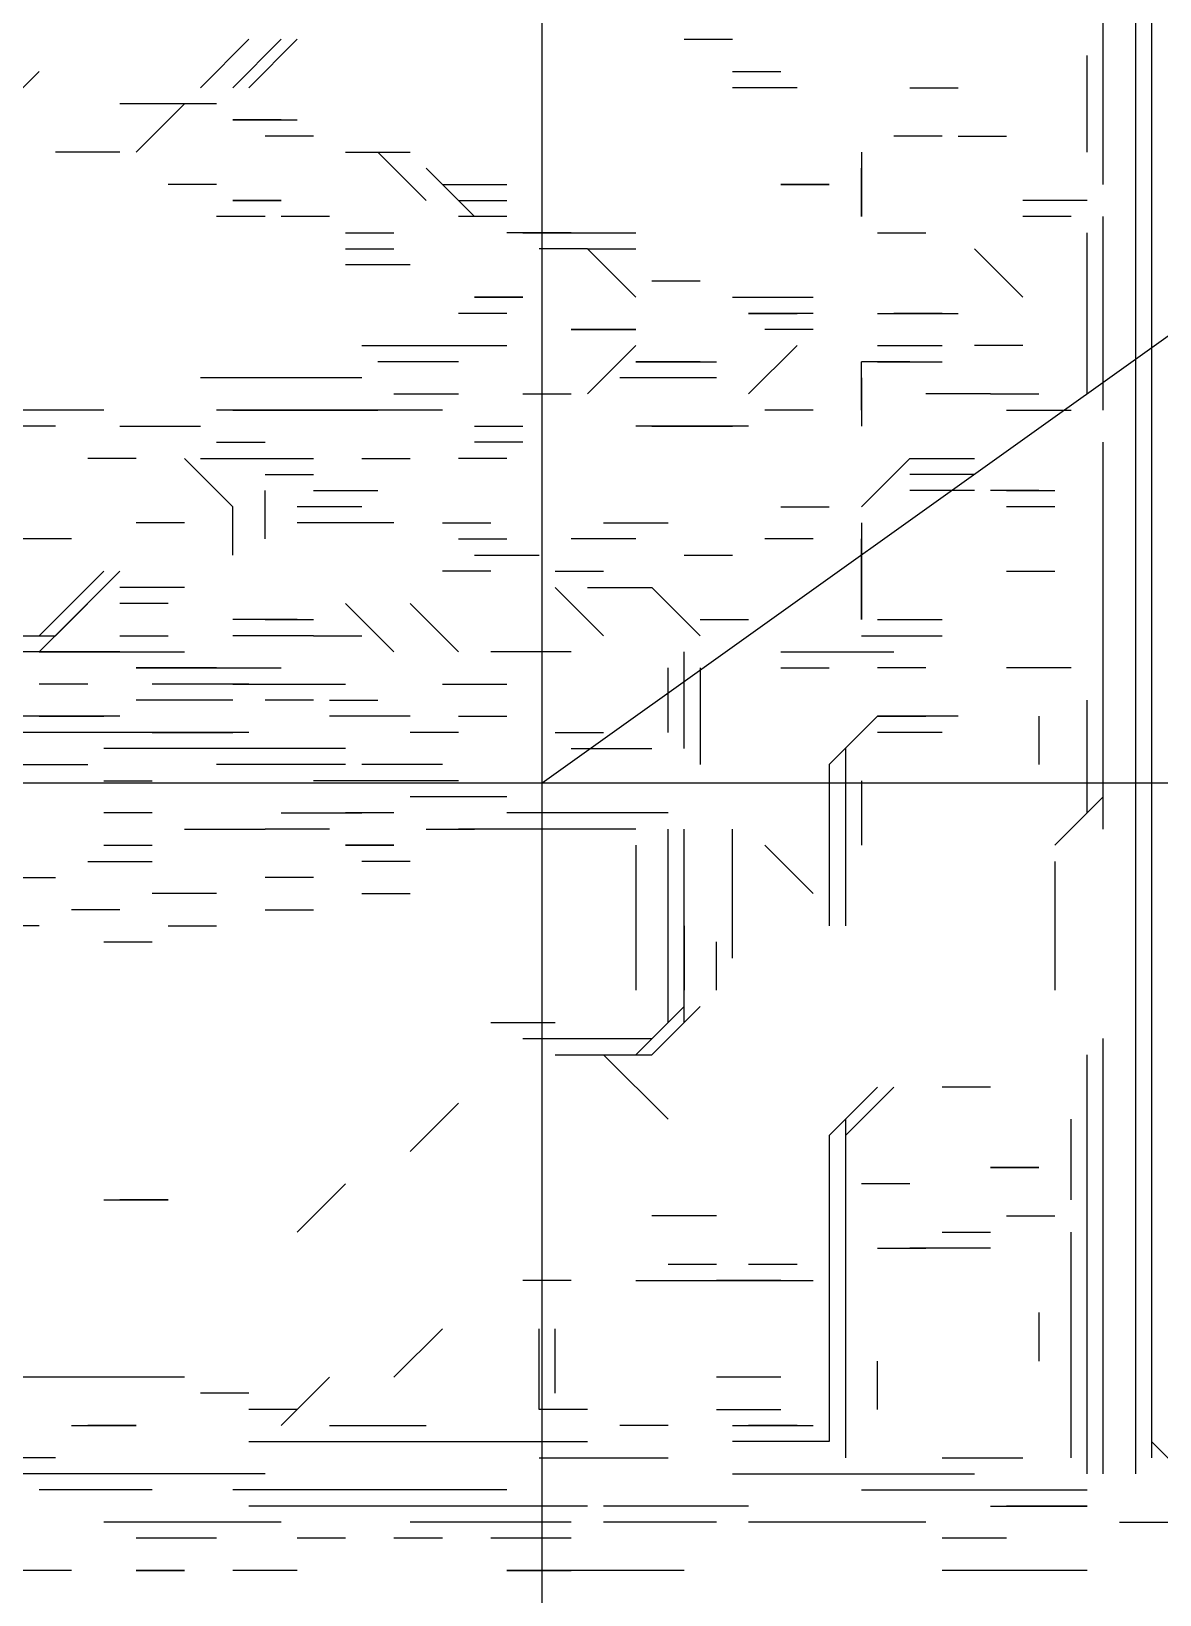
# Model space of a CAD drawing. Extents: x 34 to 168, y 38 to 138.
# Drawn here: x 89.72 to 101.38, y 76.6 to 92.77 of the extents above; entities that cross this region are included whole.
import ezdxf

# ---------------------------------------------------------------- set-up
doc = ezdxf.new("R2010")
doc.units = 0
doc.layers.add('STRUCTURE', color=1, linetype='CONTINUOUS')

msp = doc.modelspace()

# ---------------------------------------------------------------- linework, layer by layer
for p, q in [((101.3003, 126.3536), (101.3003, 79.8536)), ((101.3003, 126.0203), (101.3003, 86.187)), ((101.1337, 120.8536), (101.1337, 77.8536)), ((101.1337, 115.3536), (101.1337, 78.0203)), ((101.1337, 115.3536), (101.1337, 78.0203)), ((101.1337, 111.0203), (101.1337, 85.187)), ((100.8003, 91.187), (100.8003, 93.8536)), ((101.3003, 93.5203), (101.3003, 89.5203)), ((101.3003, 93.5203), (101.3003, 89.5203)), ((91.467, 92.187), (91.967, 92.687)), ((91.467, 92.187), (91.967, 92.687)), ((91.467, 92.187), (91.967, 92.687)), ((91.467, 92.187), (91.967, 92.687)), ((92.3003, 92.687), (91.8003, 92.187)), ((92.467, 92.687), (91.967, 92.187)), ((96.467, 92.687), (96.967, 92.687)), ((100.6337, 91.5203), (100.6337, 92.5203)), ((100.8003, 91.3536), (100.8003, 92.5203)), ((100.8003, 91.3536), (100.8003, 92.5203)), ((101.1337, 92.5203), (101.1337, 88.5203)), ((88.967, 91.5203), (89.8003, 92.3536)), ((88.967, 91.5203), (89.8003, 92.3536)), ((96.967, 92.3536), (97.467, 92.3536)), ((100.6337, 91.5203), (100.6337, 92.3536)), ((100.6337, 91.5203), (100.6337, 92.3536)), ((97.6337, 92.187), (96.967, 92.187)), ((98.8003, 92.187), (99.3003, 92.187)), ((91.1337, 92.0203), (90.6337, 92.0203)), ((91.6337, 92.0203), (90.6337, 92.0203)), ((91.6337, 92.0203), (90.6337, 92.0203)), ((91.3003, 92.0203), (90.8003, 91.5203)), ((91.3003, 92.0203), (90.8003, 91.5203)), ((91.8003, 91.8536), (92.3003, 91.8536)), ((92.3003, 91.8536), (91.8003, 91.8536)), ((91.8003, 91.8536), (92.3003, 91.8536)), ((92.3003, 91.8536), (91.8003, 91.8536)), ((91.8003, 91.8536), (92.3003, 91.8536)), ((92.3003, 91.8536), (91.8003, 91.8536)), ((92.3003, 91.8536), (91.8003, 91.8536)), ((91.8003, 91.8536), (92.3003, 91.8536)), ((91.8003, 91.8536), (92.3003, 91.8536)), ((92.3003, 91.8536), (91.8003, 91.8536)), ((91.8003, 91.8536), (92.3003, 91.8536)), ((92.3003, 91.8536), (91.8003, 91.8536)), ((91.967, 91.8536), (92.467, 91.8536)), ((92.6337, 91.687), (92.1337, 91.687)), ((99.1337, 91.687), (98.6337, 91.687)), ((99.3003, 91.687), (99.8003, 91.687)), ((90.6337, 91.5203), (89.967, 91.5203)), ((92.967, 91.5203), (93.467, 91.5203)), ((93.1337, 91.5203), (93.6337, 91.5203)), ((93.8003, 91.0203), (93.3003, 91.5203)), ((98.3003, 91.5203), (98.3003, 90.8536)), ((98.3003, 91.5203), (98.3003, 90.8536)), ((93.8003, 91.3536), (94.3003, 90.8536)), ((93.8003, 91.3536), (94.3003, 90.8536)), ((93.8003, 91.3536), (94.3003, 90.8536)), ((98.3003, 90.8536), (98.3003, 91.3536)), ((91.6337, 91.187), (91.1337, 91.187)), ((93.967, 91.187), (94.6337, 91.187)), ((94.1337, 91.187), (94.6337, 91.187)), ((97.967, 91.187), (97.467, 91.187)), ((97.467, 91.187), (97.967, 91.187)), ((91.8003, 91.0203), (92.3003, 91.0203)), ((92.3003, 91.0203), (91.8003, 91.0203)), ((91.8003, 91.0203), (92.3003, 91.0203)), ((92.3003, 91.0203), (91.8003, 91.0203)), ((91.8003, 91.0203), (92.3003, 91.0203)), ((92.3003, 91.0203), (91.8003, 91.0203)), ((92.3003, 91.0203), (91.8003, 91.0203)), ((94.1337, 91.0203), (94.6337, 91.0203)), ((94.1337, 91.0203), (94.6337, 91.0203)), ((94.1337, 91.0203), (94.6337, 91.0203)), ((94.1337, 91.0203), (94.6337, 91.0203)), ((100.6337, 91.0203), (99.967, 91.0203)), ((100.467, 91.0203), (99.967, 91.0203)), ((100.6337, 91.0203), (99.967, 91.0203)), ((100.6337, 91.0203), (99.967, 91.0203)), ((100.6337, 91.0203), (99.967, 91.0203)), ((92.1337, 90.8536), (91.6337, 90.8536)), ((92.8003, 90.8536), (92.3003, 90.8536)), ((94.6337, 90.8536), (94.1337, 90.8536)), ((94.6337, 90.8536), (94.1337, 90.8536)), ((94.6337, 90.8536), (94.1337, 90.8536)), ((100.467, 90.8536), (99.967, 90.8536)), ((100.8003, 88.8536), (100.8003, 90.8536)), ((100.8003, 89.0203), (100.8003, 90.8536)), ((100.8003, 88.8536), (100.8003, 90.8536)), ((100.8003, 89.0203), (100.8003, 90.8536)), ((100.8003, 89.0203), (100.8003, 90.8536)), ((100.8003, 89.0203), (100.8003, 90.8536)), ((100.8003, 88.8536), (100.8003, 90.8536)), ((92.967, 90.687), (93.467, 90.687)), ((95.1337, 90.687), (94.6337, 90.687)), ((95.3003, 90.687), (94.8003, 90.687)), ((94.8003, 90.687), (95.3003, 90.687)), ((94.967, 90.687), (95.467, 90.687)), ((95.467, 90.687), (95.967, 90.687)), ((98.467, 90.687), (98.967, 90.687)), ((100.6337, 89.0203), (100.6337, 90.687)), ((100.6337, 89.0203), (100.6337, 90.687)), ((100.6337, 90.187), (100.6337, 90.687)), ((100.8003, 89.187), (100.8003, 90.687)), ((100.8003, 89.0203), (100.8003, 90.687)), ((100.8003, 89.0203), (100.8003, 90.687)), ((92.967, 90.5203), (93.467, 90.5203)), ((92.967, 90.5203), (93.467, 90.5203)), ((92.967, 90.5203), (93.467, 90.5203)), ((92.967, 90.5203), (93.467, 90.5203)), ((92.967, 90.5203), (93.467, 90.5203)), ((95.467, 90.5203), (94.967, 90.5203)), ((95.467, 90.5203), (95.967, 90.5203)), ((95.967, 90.0203), (95.467, 90.5203)), ((99.467, 90.5203), (99.967, 90.0203)), ((93.6337, 90.3536), (92.967, 90.3536)), ((93.6337, 90.3536), (92.967, 90.3536)), ((93.6337, 90.3536), (92.967, 90.3536)), ((93.6337, 90.3536), (92.967, 90.3536)), ((96.6337, 90.187), (96.1337, 90.187)), ((96.6337, 90.187), (96.1337, 90.187)), ((94.3003, 90.0203), (94.8003, 90.0203)), ((94.8003, 90.0203), (94.3003, 90.0203)), ((96.967, 90.0203), (97.8003, 90.0203)), ((97.1337, 90.0203), (97.6337, 90.0203)), ((97.1337, 90.0203), (97.6337, 90.0203)), ((94.6337, 89.8536), (94.1337, 89.8536)), ((97.1337, 89.8536), (97.6337, 89.8536)), ((97.8003, 89.8536), (97.1337, 89.8536)), ((98.467, 89.8536), (99.3003, 89.8536)), ((99.1337, 89.8536), (98.6337, 89.8536)), ((95.8003, 89.687), (95.3003, 89.687)), ((95.967, 89.687), (95.3003, 89.687)), ((95.3003, 89.687), (95.967, 89.687)), ((95.8003, 89.687), (95.3003, 89.687)), ((97.8003, 89.687), (97.3003, 89.687)), ((93.1337, 89.5203), (94.6337, 89.5203)), ((95.467, 89.0203), (95.967, 89.5203)), ((95.467, 89.0203), (95.967, 89.5203)), ((97.6337, 89.5203), (97.1337, 89.0203)), ((98.467, 89.5203), (98.967, 89.5203)), ((98.6337, 89.5203), (99.1337, 89.5203)), ((99.967, 89.5203), (99.467, 89.5203)), ((94.1337, 89.3536), (93.3003, 89.3536)), ((95.967, 89.3536), (96.467, 89.3536)), ((95.967, 89.3536), (96.467, 89.3536)), ((96.467, 89.3536), (95.967, 89.3536)), ((95.967, 89.3536), (96.467, 89.3536)), ((95.967, 89.3536), (96.467, 89.3536)), ((96.467, 89.3536), (95.967, 89.3536)), ((95.967, 89.3536), (96.467, 89.3536)), ((96.467, 89.3536), (95.967, 89.3536)), ((95.967, 89.3536), (96.6337, 89.3536)), ((95.967, 89.3536), (96.6337, 89.3536)), ((96.6337, 89.3536), (95.967, 89.3536)), ((95.967, 89.3536), (96.6337, 89.3536)), ((95.967, 89.3536), (96.6337, 89.3536)), ((95.967, 89.3536), (96.467, 89.3536)), ((95.967, 89.3536), (96.467, 89.3536)), ((96.467, 89.3536), (95.967, 89.3536)), ((95.967, 89.3536), (96.467, 89.3536)), ((96.467, 89.3536), (95.967, 89.3536)), ((96.6337, 89.3536), (96.1337, 89.3536)), ((96.3003, 89.3536), (96.8003, 89.3536)), ((98.3003, 88.8536), (98.3003, 89.3536)), ((98.8003, 89.3536), (98.3003, 89.3536)), ((98.3003, 88.8536), (98.3003, 89.3536)), ((98.467, 89.3536), (98.967, 89.3536)), ((98.467, 89.3536), (98.967, 89.3536)), ((98.467, 89.3536), (98.967, 89.3536)), ((98.467, 89.3536), (98.967, 89.3536)), ((98.467, 89.3536), (98.967, 89.3536)), ((98.467, 89.3536), (98.967, 89.3536)), ((98.467, 89.3536), (98.967, 89.3536)), ((98.6337, 89.3536), (99.1337, 89.3536)), ((98.6337, 89.3536), (99.1337, 89.3536)), ((98.6337, 89.3536), (99.1337, 89.3536)), ((92.6337, 89.187), (91.467, 89.187)), ((93.1337, 89.187), (91.8003, 89.187)), ((96.8003, 89.187), (95.8003, 89.187)), ((96.8003, 89.187), (95.8003, 89.187)), ((96.6337, 89.187), (95.967, 89.187)), ((96.6337, 89.187), (95.967, 89.187)), ((96.8003, 89.187), (96.3003, 89.187)), ((98.3003, 89.187), (98.3003, 88.687)), ((98.3003, 89.187), (98.3003, 88.687)), ((93.467, 89.0203), (94.1337, 89.0203)), ((94.8003, 89.0203), (95.3003, 89.0203)), ((99.467, 89.0203), (98.967, 89.0203)), ((99.467, 89.0203), (98.967, 89.0203)), ((99.6337, 89.0203), (99.1337, 89.0203)), ((99.6337, 89.0203), (100.1337, 89.0203)), ((101.3003, 89.0203), (101.3003, 79.687)), ((101.3003, 89.0203), (101.3003, 79.687)), ((90.3003, 88.8536), (89.6337, 88.8536)), ((90.467, 88.8536), (89.8003, 88.8536)), ((90.3003, 88.8536), (89.8003, 88.8536)), ((90.467, 88.8536), (89.8003, 88.8536)), ((92.967, 88.8536), (91.6337, 88.8536)), ((91.8003, 88.8536), (93.3003, 88.8536)), ((92.1337, 88.8536), (93.3003, 88.8536)), ((93.3003, 88.8536), (92.3003, 88.8536)), ((93.967, 88.8536), (93.3003, 88.8536)), ((97.8003, 88.8536), (97.3003, 88.8536)), ((99.8003, 88.8536), (100.3003, 88.8536)), ((99.8003, 88.8536), (100.467, 88.8536)), ((99.8003, 88.8536), (100.467, 88.8536)), ((99.8003, 88.8536), (100.3003, 88.8536)), ((99.8003, 88.8536), (100.3003, 88.8536)), ((99.8003, 88.8536), (100.3003, 88.8536)), ((99.967, 88.8536), (100.467, 88.8536)), ((89.967, 88.687), (89.467, 88.687)), ((89.967, 88.687), (89.467, 88.687)), ((90.6337, 88.687), (91.1337, 88.687)), ((90.6337, 88.687), (91.1337, 88.687)), ((90.8003, 88.687), (91.3003, 88.687)), ((90.967, 88.687), (91.467, 88.687)), ((90.967, 88.687), (91.467, 88.687)), ((94.3003, 88.687), (94.8003, 88.687)), ((94.3003, 88.687), (94.8003, 88.687)), ((94.3003, 88.687), (94.8003, 88.687)), ((96.6337, 88.687), (95.967, 88.687)), ((97.1337, 88.687), (96.1337, 88.687)), ((96.1337, 88.687), (96.967, 88.687)), ((96.3003, 88.687), (96.967, 88.687)), ((91.6337, 88.5203), (92.1337, 88.5203)), ((91.6337, 88.5203), (92.1337, 88.5203)), ((94.8003, 88.5203), (94.3003, 88.5203)), ((100.8003, 84.5203), (100.8003, 88.5203)), ((90.8003, 88.3536), (90.3003, 88.3536)), ((91.8003, 87.8536), (91.3003, 88.3536)), ((91.8003, 87.8536), (91.3003, 88.3536)), ((91.467, 88.3536), (91.967, 88.3536)), ((91.967, 88.3536), (92.467, 88.3536)), ((92.1337, 88.3536), (92.6337, 88.3536)), ((93.1337, 88.3536), (93.6337, 88.3536)), ((94.6337, 88.3536), (94.1337, 88.3536)), ((98.3003, 87.8536), (98.8003, 88.3536)), ((98.3003, 87.8536), (98.8003, 88.3536)), ((98.3003, 87.8536), (98.8003, 88.3536)), ((98.3003, 87.8536), (98.8003, 88.3536)), ((98.8003, 88.3536), (99.3003, 88.3536)), ((98.8003, 88.3536), (99.3003, 88.3536)), ((98.8003, 88.3536), (99.467, 88.3536)), ((98.8003, 88.3536), (99.3003, 88.3536)), ((98.967, 88.3536), (99.467, 88.3536)), ((98.967, 88.3536), (99.467, 88.3536)), ((98.967, 88.3536), (99.467, 88.3536)), ((101.3003, 88.3536), (101.3003, 87.5203)), ((92.1337, 88.187), (92.6337, 88.187)), ((99.467, 88.187), (98.8003, 88.187)), ((99.467, 88.187), (98.8003, 88.187)), ((99.467, 88.187), (98.8003, 88.187)), ((99.467, 88.187), (98.8003, 88.187)), ((99.467, 88.187), (98.8003, 88.187)), ((99.3003, 88.187), (98.8003, 88.187)), ((92.1337, 87.5203), (92.1337, 88.0203)), ((92.6337, 88.0203), (93.3003, 88.0203)), ((92.6337, 88.0203), (93.1337, 88.0203)), ((92.6337, 88.0203), (93.1337, 88.0203)), ((99.467, 88.0203), (98.8003, 88.0203)), ((99.467, 88.0203), (98.967, 88.0203)), ((100.1337, 88.0203), (99.6337, 88.0203)), ((100.1337, 88.0203), (99.6337, 88.0203)), ((100.1337, 88.0203), (99.6337, 88.0203)), ((100.1337, 88.0203), (99.6337, 88.0203)), ((99.8003, 88.0203), (100.3003, 88.0203)), ((100.8003, 87.3536), (100.8003, 88.0203)), ((100.8003, 87.3536), (100.8003, 88.0203)), ((91.8003, 87.3536), (91.8003, 87.8536)), ((93.1337, 87.8536), (92.467, 87.8536)), ((92.967, 87.8536), (92.467, 87.8536)), ((92.967, 87.8536), (92.467, 87.8536)), ((97.467, 87.8536), (97.967, 87.8536)), ((100.3003, 87.8536), (99.8003, 87.8536)), ((91.3003, 87.687), (90.8003, 87.687)), ((93.3003, 87.687), (92.467, 87.687)), ((93.467, 87.687), (92.967, 87.687)), ((93.967, 87.687), (94.467, 87.687)), ((95.6337, 87.687), (96.3003, 87.687)), ((98.3003, 87.687), (98.3003, 86.687)), ((98.3003, 87.687), (98.3003, 87.187)), ((89.967, 87.5203), (89.467, 87.5203)), ((89.967, 87.5203), (89.467, 87.5203)), ((90.1337, 87.5203), (89.6337, 87.5203)), ((94.1337, 87.5203), (94.6337, 87.5203)), ((95.967, 87.5203), (95.3003, 87.5203)), ((97.8003, 87.5203), (97.3003, 87.5203)), ((98.3003, 86.687), (98.3003, 87.5203)), ((94.3003, 87.3536), (94.8003, 87.3536)), ((94.3003, 87.3536), (94.8003, 87.3536)), ((94.3003, 87.3536), (94.8003, 87.3536)), ((94.3003, 87.3536), (94.8003, 87.3536)), ((94.3003, 87.3536), (94.8003, 87.3536)), ((94.3003, 87.3536), (94.8003, 87.3536)), ((94.3003, 87.3536), (94.8003, 87.3536)), ((94.3003, 87.3536), (94.8003, 87.3536)), ((94.467, 87.3536), (94.967, 87.3536)), ((96.467, 87.3536), (96.967, 87.3536)), ((101.1337, 87.3536), (101.1337, 86.8536)), ((89.8003, 86.3536), (90.6337, 87.187)), ((89.8003, 86.5203), (90.467, 87.187)), ((89.8003, 86.3536), (90.6337, 87.187)), ((89.8003, 86.3536), (90.6337, 87.187)), ((89.967, 86.5203), (90.6337, 87.187)), ((89.967, 86.5203), (90.6337, 87.187)), ((90.1337, 86.687), (90.6337, 87.187)), ((94.467, 87.187), (93.967, 87.187)), ((94.467, 87.187), (93.967, 87.187)), ((95.1337, 87.187), (95.6337, 87.187)), ((99.8003, 87.187), (100.3003, 87.187)), ((99.8003, 87.187), (100.3003, 87.187)), ((91.3003, 87.0203), (90.6337, 87.0203)), ((91.3003, 87.0203), (90.6337, 87.0203)), ((91.3003, 87.0203), (90.6337, 87.0203)), ((91.1337, 87.0203), (90.6337, 87.0203)), ((91.1337, 87.0203), (90.6337, 87.0203)), ((95.6337, 86.5203), (95.1337, 87.0203)), ((95.467, 87.0203), (96.1337, 87.0203)), ((95.467, 87.0203), (95.967, 87.0203)), ((95.467, 87.0203), (96.1337, 87.0203)), ((95.467, 87.0203), (95.967, 87.0203)), ((95.467, 87.0203), (95.967, 87.0203)), ((96.1337, 87.0203), (96.6337, 86.5203)), ((96.1337, 87.0203), (96.6337, 86.5203)), ((96.1337, 87.0203), (96.6337, 86.5203)), ((96.1337, 87.0203), (96.6337, 86.5203)), ((96.1337, 87.0203), (96.6337, 86.5203)), ((96.1337, 87.0203), (96.6337, 86.5203)), ((91.1337, 86.8536), (90.6337, 86.8536)), ((92.967, 86.8536), (93.467, 86.3536)), ((93.6337, 86.8536), (94.1337, 86.3536)), ((92.467, 86.687), (91.8003, 86.687)), ((92.467, 86.687), (91.967, 86.687)), ((92.467, 86.687), (91.967, 86.687)), ((92.467, 86.687), (91.967, 86.687)), ((92.1337, 86.687), (92.6337, 86.687)), ((96.6337, 86.687), (97.1337, 86.687)), ((98.467, 86.687), (98.967, 86.687)), ((98.6337, 86.687), (99.1337, 86.687)), ((101.3003, 86.687), (101.3003, 84.8536)), ((88.8003, 86.5203), (89.967, 86.5203)), ((88.967, 86.5203), (89.967, 86.5203)), ((89.3003, 86.5203), (89.8003, 86.5203)), ((90.6337, 86.5203), (91.1337, 86.5203)), ((92.467, 86.5203), (91.8003, 86.5203)), ((92.3003, 86.5203), (91.8003, 86.5203)), ((92.467, 86.5203), (91.967, 86.5203)), ((92.467, 86.5203), (91.967, 86.5203)), ((92.6337, 86.5203), (92.1337, 86.5203)), ((92.6337, 86.5203), (93.1337, 86.5203)), ((92.6337, 86.5203), (93.1337, 86.5203)), ((98.3003, 86.5203), (98.8003, 86.5203)), ((98.6337, 86.5203), (99.1337, 86.5203)), ((98.6337, 86.5203), (99.1337, 86.5203)), ((98.6337, 86.5203), (99.1337, 86.5203)), ((90.3003, 86.3536), (89.6337, 86.3536)), ((89.8003, 86.3536), (90.6337, 86.3536)), ((90.3003, 86.3536), (89.8003, 86.3536)), ((89.8003, 86.3536), (90.6337, 86.3536)), ((89.8003, 86.3536), (90.6337, 86.3536)), ((89.8003, 86.3536), (90.6337, 86.3536)), ((90.3003, 86.3536), (89.8003, 86.3536)), ((89.8003, 86.3536), (90.6337, 86.3536)), ((90.6337, 86.3536), (89.967, 86.3536)), ((90.1337, 86.3536), (90.6337, 86.3536)), ((90.1337, 86.3536), (90.6337, 86.3536)), ((90.1337, 86.3536), (90.6337, 86.3536)), ((90.3003, 86.3536), (90.8003, 86.3536)), ((90.3003, 86.3536), (90.967, 86.3536)), ((90.3003, 86.3536), (91.1337, 86.3536)), ((90.8003, 86.3536), (91.3003, 86.3536)), ((95.3003, 86.3536), (94.467, 86.3536)), ((95.3003, 86.3536), (94.467, 86.3536)), ((96.467, 85.3536), (96.467, 86.3536)), ((97.467, 86.3536), (98.1337, 86.3536)), ((98.1337, 86.3536), (98.6337, 86.3536)), ((90.8003, 86.187), (91.6337, 86.187)), ((91.6337, 86.187), (90.8003, 86.187)), ((90.8003, 86.187), (91.6337, 86.187)), ((91.3003, 86.187), (90.8003, 86.187)), ((90.8003, 86.187), (91.6337, 86.187)), ((90.8003, 86.187), (91.6337, 86.187)), ((90.8003, 86.187), (91.6337, 86.187)), ((90.8003, 86.187), (91.6337, 86.187)), ((90.8003, 86.187), (91.6337, 86.187)), ((90.8003, 86.187), (91.8003, 86.187)), ((91.3003, 86.187), (90.8003, 86.187)), ((90.8003, 86.187), (91.6337, 86.187)), ((90.967, 86.187), (91.8003, 86.187)), ((91.1337, 86.187), (91.967, 86.187)), ((91.3003, 86.187), (92.1337, 86.187)), ((91.467, 86.187), (92.3003, 86.187)), ((91.8003, 86.187), (92.3003, 86.187)), ((96.3003, 85.5203), (96.3003, 86.187)), ((96.6337, 86.187), (96.6337, 85.187)), ((97.467, 86.187), (97.967, 86.187)), ((98.967, 86.187), (98.467, 86.187)), ((100.3003, 86.187), (99.8003, 86.187)), ((100.3003, 86.187), (99.8003, 86.187)), ((100.3003, 86.187), (99.8003, 86.187)), ((100.467, 86.187), (99.967, 86.187)), ((100.8003, 84.5203), (100.8003, 86.187)), ((100.8003, 84.687), (100.8003, 86.187)), ((100.8003, 84.5203), (100.8003, 86.187)), ((90.3003, 86.0203), (89.8003, 86.0203)), ((90.3003, 86.0203), (89.8003, 86.0203)), ((91.8003, 86.0203), (90.967, 86.0203)), ((91.967, 86.0203), (91.467, 86.0203)), ((91.967, 86.0203), (91.467, 86.0203)), ((91.8003, 86.0203), (92.6337, 86.0203)), ((91.8003, 86.0203), (92.6337, 86.0203)), ((91.8003, 86.0203), (92.6337, 86.0203)), ((91.8003, 86.0203), (92.6337, 86.0203)), ((91.8003, 86.0203), (92.6337, 86.0203)), ((91.8003, 86.0203), (92.6337, 86.0203)), ((91.8003, 86.0203), (92.6337, 86.0203)), ((91.967, 86.0203), (92.6337, 86.0203)), ((91.967, 86.0203), (92.8003, 86.0203)), ((91.967, 86.0203), (92.6337, 86.0203)), ((92.1337, 86.0203), (92.967, 86.0203)), ((92.3003, 86.0203), (92.967, 86.0203)), ((92.467, 86.0203), (92.967, 86.0203)), ((93.967, 86.0203), (94.6337, 86.0203)), ((93.967, 86.0203), (94.6337, 86.0203)), ((100.8003, 84.687), (100.8003, 86.0203)), ((100.8003, 84.687), (100.8003, 86.0203)), ((100.8003, 84.687), (100.8003, 86.0203)), ((100.8003, 84.687), (100.8003, 86.0203)), ((100.8003, 84.687), (100.8003, 86.0203)), ((91.8003, 85.8536), (90.8003, 85.8536)), ((92.6337, 85.8536), (92.1337, 85.8536)), ((92.6337, 85.8536), (92.1337, 85.8536)), ((92.8003, 85.8536), (93.3003, 85.8536)), ((92.8003, 85.8536), (93.3003, 85.8536)), ((92.8003, 85.8536), (93.3003, 85.8536)), ((100.6337, 84.687), (100.6337, 85.8536)), ((100.6337, 84.687), (100.6337, 85.8536)), ((100.6337, 84.687), (100.6337, 85.8536)), ((100.8003, 84.8536), (100.8003, 85.8536)), ((89.8003, 85.687), (89.1337, 85.687)), ((90.3003, 85.687), (89.467, 85.687)), ((90.467, 85.687), (89.6337, 85.687)), ((90.6337, 85.687), (89.8003, 85.687)), ((89.8003, 85.687), (90.3003, 85.687)), ((90.6337, 85.687), (89.8003, 85.687)), ((89.8003, 85.687), (90.3003, 85.687)), ((90.6337, 85.687), (89.8003, 85.687)), ((89.8003, 85.687), (90.3003, 85.687)), ((90.6337, 85.687), (89.8003, 85.687)), ((90.6337, 85.687), (89.8003, 85.687)), ((89.967, 85.687), (90.467, 85.687)), ((93.467, 85.687), (92.8003, 85.687)), ((93.467, 85.687), (92.8003, 85.687)), ((93.6337, 85.687), (92.967, 85.687)), ((94.1337, 85.687), (94.6337, 85.687)), ((98.467, 85.687), (97.967, 85.187)), ((98.467, 85.687), (97.967, 85.187)), ((98.467, 85.687), (97.967, 85.187)), ((98.467, 85.687), (97.967, 85.187)), ((98.467, 85.687), (97.967, 85.187)), ((98.467, 85.687), (98.967, 85.687)), ((98.967, 85.687), (98.467, 85.687)), ((98.967, 85.687), (98.467, 85.687)), ((98.967, 85.687), (98.467, 85.687)), ((98.967, 85.687), (98.467, 85.687)), ((98.967, 85.687), (98.467, 85.687)), ((98.967, 85.687), (98.467, 85.687)), ((99.1337, 85.687), (98.467, 85.687)), ((98.967, 85.687), (98.467, 85.687)), ((99.1337, 85.687), (98.6337, 85.687)), ((99.1337, 85.687), (98.6337, 85.687)), ((99.3003, 85.687), (98.8003, 85.687)), ((100.1337, 85.687), (100.1337, 85.187)), ((90.3003, 85.5203), (89.3003, 85.5203)), ((90.467, 85.5203), (89.6337, 85.5203)), ((90.6337, 85.5203), (89.967, 85.5203)), ((90.967, 85.5203), (90.467, 85.5203)), ((91.467, 85.5203), (90.6337, 85.5203)), ((91.8003, 85.5203), (90.8003, 85.5203)), ((91.8003, 85.5203), (90.8003, 85.5203)), ((91.8003, 85.5203), (90.8003, 85.5203)), ((91.6337, 85.5203), (90.8003, 85.5203)), ((90.967, 85.5203), (91.467, 85.5203)), ((90.967, 85.5203), (91.6337, 85.5203)), ((91.967, 85.5203), (90.967, 85.5203)), ((90.967, 85.5203), (91.8003, 85.5203)), ((90.967, 85.5203), (91.467, 85.5203)), ((91.6337, 85.5203), (91.1337, 85.5203)), ((94.1337, 85.5203), (93.6337, 85.5203)), ((94.1337, 85.5203), (93.6337, 85.5203)), ((95.1337, 85.5203), (95.6337, 85.5203)), ((98.967, 85.5203), (98.467, 85.5203)), ((99.1337, 85.5203), (98.6337, 85.5203)), ((91.3003, 85.3536), (90.467, 85.3536)), ((91.467, 85.3536), (90.6337, 85.3536)), ((91.6337, 85.3536), (90.8003, 85.3536)), ((91.967, 85.3536), (91.1337, 85.3536)), ((92.1337, 85.3536), (91.6337, 85.3536)), ((92.6337, 85.3536), (91.8003, 85.3536)), ((92.967, 85.3536), (91.967, 85.3536)), ((92.967, 85.3536), (91.967, 85.3536)), ((92.8003, 85.3536), (91.967, 85.3536)), ((92.967, 85.3536), (92.1337, 85.3536)), ((95.3003, 85.3536), (95.8003, 85.3536)), ((95.467, 85.3536), (95.967, 85.3536)), ((95.467, 85.3536), (96.1337, 85.3536)), ((95.467, 85.3536), (95.967, 85.3536)), ((98.1337, 85.3536), (98.1337, 84.8536)), ((98.1337, 85.3536), (98.1337, 83.5203)), ((98.1337, 85.3536), (98.1337, 84.8536)), ((98.1337, 85.3536), (98.1337, 84.8536)), ((98.1337, 85.3536), (98.1337, 84.8536)), ((89.467, 85.187), (90.3003, 85.187)), ((92.467, 85.187), (91.6337, 85.187)), ((92.3003, 85.187), (91.6337, 85.187)), ((92.6337, 85.187), (91.8003, 85.187)), ((92.8003, 85.187), (92.1337, 85.187)), ((92.967, 85.187), (92.3003, 85.187)), ((93.8003, 85.187), (93.1337, 85.187)), ((93.967, 85.187), (93.1337, 85.187)), ((93.8003, 85.187), (93.1337, 85.187)), ((97.967, 85.187), (97.967, 83.5203)), ((98.1337, 85.187), (98.1337, 83.5203)), ((98.1337, 85.187), (98.1337, 83.687)), ((90.467, 85.0203), (90.967, 85.0203)), ((93.1337, 85.0203), (92.6337, 85.0203)), ((93.467, 85.0203), (92.8003, 85.0203)), ((93.6337, 85.0203), (92.967, 85.0203)), ((93.967, 85.0203), (93.1337, 85.0203)), ((94.1337, 85.0203), (93.3003, 85.0203)), ((94.1337, 85.0203), (93.3003, 85.0203)), ((98.3003, 85.0203), (98.3003, 84.3536)), ((94.467, 84.8536), (93.6337, 84.8536)), ((94.467, 84.8536), (93.6337, 84.8536)), ((94.467, 84.8536), (93.8003, 84.8536)), ((94.3003, 84.8536), (93.8003, 84.8536)), ((94.6337, 84.8536), (94.1337, 84.8536)), ((97.967, 84.8536), (97.967, 83.687)), ((97.967, 84.8536), (97.967, 83.687)), ((100.3003, 84.3536), (100.8003, 84.8536)), ((90.967, 84.687), (90.467, 84.687)), ((92.3003, 84.687), (93.1337, 84.687)), ((93.467, 84.687), (92.967, 84.687)), ((95.3003, 84.687), (94.6337, 84.687)), ((96.3003, 84.687), (94.8003, 84.687)), ((95.467, 84.687), (94.8003, 84.687)), ((96.3003, 84.687), (94.8003, 84.687)), ((96.3003, 84.687), (94.8003, 84.687)), ((96.3003, 84.687), (94.8003, 84.687)), ((95.467, 84.687), (94.8003, 84.687)), ((96.1337, 84.687), (95.6337, 84.687)), ((96.3003, 84.687), (95.6337, 84.687)), ((96.1337, 84.687), (95.6337, 84.687)), ((96.3003, 84.687), (95.8003, 84.687)), ((97.967, 84.687), (97.967, 83.687)), ((101.1337, 84.687), (101.1337, 83.5203)), ((101.1337, 84.687), (101.1337, 84.187)), ((91.3003, 84.5203), (91.8003, 84.5203)), ((91.6337, 84.5203), (92.1337, 84.5203)), ((92.8003, 84.5203), (92.1337, 84.5203)), ((93.8003, 84.5203), (94.3003, 84.5203)), ((95.3003, 84.5203), (94.1337, 84.5203)), ((95.967, 84.5203), (95.1337, 84.5203)), ((96.3003, 82.5203), (96.3003, 84.5203)), ((96.3003, 82.5203), (96.3003, 84.5203)), ((96.467, 83.8536), (96.467, 84.5203)), ((96.467, 82.687), (96.467, 84.5203)), ((96.467, 82.687), (96.467, 84.5203)), ((96.467, 83.8536), (96.467, 84.5203)), ((96.467, 82.5203), (96.467, 84.5203)), ((96.467, 82.5203), (96.467, 84.5203)), ((96.967, 83.8536), (96.967, 84.5203)), ((96.967, 83.8536), (96.967, 84.5203)), ((98.1337, 84.5203), (98.1337, 83.5203)), ((90.467, 84.3536), (90.967, 84.3536)), ((92.967, 84.3536), (93.467, 84.3536)), ((93.467, 84.3536), (92.967, 84.3536)), ((95.967, 84.3536), (95.967, 82.8536)), ((97.8003, 83.8536), (97.3003, 84.3536)), ((90.3003, 84.187), (90.967, 84.187)), ((93.6337, 84.187), (93.1337, 84.187)), ((96.3003, 82.687), (96.3003, 84.187)), ((97.967, 84.187), (97.967, 83.687)), ((100.3003, 84.187), (100.3003, 82.8536)), ((89.3003, 84.0203), (89.967, 84.0203)), ((92.6337, 84.0203), (92.1337, 84.0203)), ((96.967, 83.187), (96.967, 84.0203)), ((98.1337, 84.0203), (98.1337, 83.5203)), ((91.6337, 83.8536), (90.967, 83.8536)), ((93.1337, 83.8536), (93.6337, 83.8536)), ((90.6337, 83.687), (90.1337, 83.687)), ((92.1337, 83.687), (92.6337, 83.687)), ((89.8003, 83.5203), (89.1337, 83.5203)), ((91.1337, 83.5203), (91.6337, 83.5203)), ((96.467, 82.5203), (96.467, 83.5203)), ((96.467, 82.5203), (96.467, 83.5203)), ((96.467, 83.5203), (96.467, 82.8536)), ((96.467, 82.5203), (96.467, 83.5203)), ((90.467, 83.3536), (90.967, 83.3536)), ((96.8003, 82.8536), (96.8003, 83.3536)), ((101.3003, 83.3536), (101.3003, 82.3536)), ((95.967, 82.187), (96.467, 82.687)), ((96.1337, 82.187), (96.6337, 82.687)), ((94.467, 82.5203), (95.1337, 82.5203)), ((101.1337, 82.5203), (101.1337, 79.687)), ((94.8003, 82.3536), (96.1337, 82.3536)), ((94.967, 82.3536), (96.1337, 82.3536)), ((95.3003, 82.3536), (96.1337, 82.3536)), ((100.8003, 77.8536), (100.8003, 82.3536)), ((100.8003, 80.687), (100.8003, 82.3536)), ((100.8003, 77.8536), (100.8003, 82.3536)), ((100.8003, 77.8536), (100.8003, 82.3536)), ((100.8003, 78.187), (100.8003, 82.3536)), ((100.8003, 80.687), (100.8003, 82.3536)), ((100.8003, 80.687), (100.8003, 82.3536)), ((100.8003, 77.8536), (100.8003, 82.3536)), ((95.1337, 82.187), (95.967, 82.187)), ((95.3003, 82.187), (95.967, 82.187)), ((95.467, 82.187), (95.967, 82.187)), ((95.467, 82.187), (96.1337, 82.187)), ((95.467, 82.187), (95.967, 82.187)), ((95.467, 82.187), (95.967, 82.187)), ((95.467, 82.187), (95.967, 82.187)), ((95.467, 82.187), (95.967, 82.187)), ((95.467, 82.187), (96.1337, 82.187)), ((95.6337, 82.187), (96.3003, 81.5203)), ((95.6337, 82.187), (96.1337, 82.187)), ((100.6337, 80.8536), (100.6337, 82.187)), ((100.6337, 77.8536), (100.6337, 82.187)), ((101.3003, 82.0203), (101.3003, 80.187)), ((101.3003, 82.0203), (101.3003, 81.5203)), ((98.467, 81.8536), (97.967, 81.3536)), ((98.6337, 81.8536), (98.1337, 81.3536)), ((99.6337, 81.8536), (99.1337, 81.8536)), ((93.6337, 81.187), (94.1337, 81.687)), ((100.6337, 80.687), (100.6337, 81.687)), ((100.8003, 81.187), (100.8003, 81.687)), ((98.1337, 81.5203), (98.1337, 80.5203)), ((98.1337, 81.5203), (98.1337, 80.687)), ((98.1337, 81.5203), (98.1337, 80.5203)), ((98.1337, 81.5203), (98.1337, 79.3536)), ((98.1337, 81.5203), (98.1337, 78.187)), ((100.467, 80.687), (100.467, 81.5203)), ((97.967, 81.3536), (97.967, 78.187)), ((98.1337, 81.3536), (98.1337, 78.187)), ((98.1337, 81.3536), (98.1337, 78.0203)), ((99.6337, 81.0203), (100.1337, 81.0203)), ((100.1337, 81.0203), (99.6337, 81.0203)), ((92.467, 80.3536), (92.967, 80.8536)), ((98.8003, 80.8536), (98.3003, 80.8536)), ((90.467, 80.687), (91.1337, 80.687)), ((91.1337, 80.687), (90.6337, 80.687)), ((98.1337, 80.687), (98.1337, 78.0203)), ((98.1337, 80.687), (98.1337, 78.0203)), ((96.8003, 80.5203), (96.1337, 80.5203)), ((97.967, 80.5203), (97.967, 78.187)), ((97.967, 80.5203), (97.967, 78.187)), ((97.967, 80.5203), (97.967, 78.187)), ((99.8003, 80.5203), (100.3003, 80.5203)), ((100.6337, 77.8536), (100.6337, 80.5203)), ((99.1337, 80.3536), (99.6337, 80.3536)), ((100.467, 78.0203), (100.467, 80.3536)), ((100.6337, 78.8536), (100.6337, 80.3536)), ((100.8003, 78.187), (100.8003, 80.3536)), ((100.8003, 78.187), (100.8003, 80.3536)), ((100.8003, 78.8536), (100.8003, 80.3536)), ((100.8003, 79.687), (100.8003, 80.3536)), ((98.1337, 80.187), (98.1337, 79.5203)), ((98.1337, 80.187), (98.1337, 79.5203)), ((98.467, 80.187), (98.967, 80.187)), ((99.6337, 80.187), (98.8003, 80.187)), ((96.3003, 80.0203), (96.8003, 80.0203)), ((96.3003, 80.0203), (96.8003, 80.0203)), ((96.3003, 80.0203), (96.8003, 80.0203)), ((97.1337, 80.0203), (97.6337, 80.0203)), ((95.3003, 79.8536), (94.8003, 79.8536)), ((95.967, 79.8536), (97.8003, 79.8536)), ((97.467, 79.8536), (96.8003, 79.8536)), ((97.967, 79.8536), (97.967, 78.187)), ((101.3003, 79.687), (101.3003, 79.187)), ((100.1337, 79.5203), (100.1337, 79.0203)), ((93.967, 79.3536), (93.467, 78.8536)), ((94.967, 78.5203), (94.967, 79.3536)), ((95.1337, 78.687), (95.1337, 79.3536)), ((95.1337, 78.687), (95.1337, 79.3536)), ((95.1337, 78.687), (95.1337, 79.3536)), ((95.1337, 78.687), (95.1337, 79.3536)), ((95.1337, 78.687), (95.1337, 79.3536)), ((97.967, 79.3536), (97.967, 78.5203)), ((97.967, 79.3536), (97.967, 78.5203)), ((101.3003, 79.3536), (101.3003, 78.0203)), ((101.3003, 79.3536), (101.3003, 78.0203)), ((101.3003, 79.3536), (101.3003, 78.187)), ((97.967, 79.187), (97.967, 78.5203)), ((98.1337, 79.187), (98.1337, 78.5203)), ((101.1337, 79.187), (101.1337, 78.0203)), ((98.467, 78.5203), (98.467, 79.0203)), ((101.1337, 79.0203), (101.1337, 78.5203)), ((91.3003, 78.8536), (89.1337, 78.8536)), ((92.8003, 78.8536), (92.3003, 78.3536)), ((92.8003, 78.8536), (92.3003, 78.3536)), ((97.467, 78.8536), (96.8003, 78.8536)), ((100.6337, 78.0203), (100.6337, 78.8536)), ((91.967, 78.687), (91.467, 78.687)), ((92.467, 78.5203), (91.967, 78.5203)), ((95.467, 78.5203), (94.967, 78.5203)), ((95.467, 78.5203), (94.967, 78.5203)), ((96.8003, 78.5203), (97.467, 78.5203)), ((90.1337, 78.3536), (90.8003, 78.3536)), ((90.8003, 78.3536), (90.3003, 78.3536)), ((92.8003, 78.3536), (93.6337, 78.3536)), ((92.8003, 78.3536), (93.8003, 78.3536)), ((96.3003, 78.3536), (95.8003, 78.3536)), ((96.967, 78.3536), (97.8003, 78.3536)), ((97.6337, 78.3536), (97.1337, 78.3536)), ((91.967, 78.187), (94.8003, 78.187)), ((92.467, 78.187), (94.8003, 78.187)), ((92.467, 78.187), (94.8003, 78.187)), ((92.6337, 78.187), (95.1337, 78.187)), ((92.6337, 78.187), (94.967, 78.187)), ((92.6337, 78.187), (95.1337, 78.187)), ((92.6337, 78.187), (95.1337, 78.187)), ((92.6337, 78.187), (95.3003, 78.187)), ((93.1337, 78.187), (95.467, 78.187)), ((93.1337, 78.187), (95.3003, 78.187)), ((93.467, 78.187), (93.967, 78.187)), ((93.8003, 78.187), (95.467, 78.187)), ((93.967, 78.187), (95.467, 78.187)), ((94.967, 78.187), (95.467, 78.187)), ((97.967, 78.187), (96.967, 78.187)), ((97.967, 78.187), (96.967, 78.187)), ((97.967, 78.187), (96.967, 78.187)), ((97.967, 78.187), (97.1337, 78.187)), ((97.967, 78.187), (97.1337, 78.187)), ((97.967, 78.187), (97.1337, 78.187)), ((97.967, 78.187), (97.1337, 78.187)), ((101.3003, 78.187), (101.967, 77.5203)), ((89.967, 78.0203), (88.967, 78.0203)), ((94.967, 78.0203), (96.3003, 78.0203)), ((94.967, 78.0203), (96.1337, 78.0203)), ((94.967, 78.0203), (96.1337, 78.0203)), ((95.1337, 78.0203), (95.6337, 78.0203)), ((99.1337, 78.0203), (99.967, 78.0203)), ((90.967, 77.8536), (88.8003, 77.8536)), ((90.967, 77.8536), (88.8003, 77.8536)), ((92.1337, 77.8536), (90.1337, 77.8536)), ((96.967, 77.8536), (98.1337, 77.8536)), ((96.967, 77.8536), (98.1337, 77.8536)), ((96.967, 77.8536), (98.1337, 77.8536)), ((97.1337, 77.8536), (98.467, 77.8536)), ((97.1337, 77.8536), (98.1337, 77.8536)), ((97.1337, 77.8536), (98.1337, 77.8536)), ((97.1337, 77.8536), (98.467, 77.8536)), ((98.1337, 77.8536), (99.467, 77.8536)), ((98.1337, 77.8536), (98.6337, 77.8536)), ((98.1337, 77.8536), (98.6337, 77.8536)), ((98.3003, 77.8536), (99.1337, 77.8536)), ((98.3003, 77.8536), (98.967, 77.8536)), ((98.3003, 77.8536), (98.967, 77.8536)), ((90.967, 77.687), (89.8003, 77.687)), ((93.1337, 77.687), (91.8003, 77.687)), ((93.1337, 77.687), (91.8003, 77.687)), ((94.6337, 77.687), (92.3003, 77.687)), ((98.3003, 77.687), (100.1337, 77.687)), ((98.3003, 77.687), (100.1337, 77.687)), ((98.3003, 77.687), (100.6337, 77.687)), ((98.3003, 77.687), (100.1337, 77.687)), ((98.6337, 77.687), (100.6337, 77.687)), ((98.6337, 77.687), (100.6337, 77.687)), ((98.6337, 77.687), (100.6337, 77.687)), ((99.467, 77.687), (100.6337, 77.687)), ((99.467, 77.687), (100.6337, 77.687)), ((99.6337, 77.687), (100.467, 77.687)), ((93.467, 77.5203), (91.967, 77.5203)), ((95.467, 77.5203), (93.3003, 77.5203)), ((95.467, 77.5203), (93.3003, 77.5203)), ((97.1337, 77.5203), (95.6337, 77.5203)), ((99.6337, 77.5203), (100.6337, 77.5203)), ((100.6337, 77.5203), (99.8003, 77.5203)), ((92.3003, 77.3536), (90.467, 77.3536)), ((95.3003, 77.3536), (93.6337, 77.3536)), ((96.8003, 77.3536), (95.6337, 77.3536)), ((96.8003, 77.3536), (95.6337, 77.3536)), ((96.3003, 77.3536), (95.8003, 77.3536)), ((97.6337, 77.3536), (97.1337, 77.3536)), ((97.6337, 77.3536), (97.1337, 77.3536)), ((98.967, 77.3536), (97.3003, 77.3536)), ((100.967, 77.3536), (101.6337, 77.3536)), ((91.6337, 77.187), (90.8003, 77.187)), ((91.6337, 77.187), (90.8003, 77.187)), ((91.6337, 77.187), (90.8003, 77.187)), ((91.6337, 77.187), (90.8003, 77.187)), ((91.6337, 77.187), (90.8003, 77.187)), ((91.6337, 77.187), (90.8003, 77.187)), ((92.967, 77.187), (92.467, 77.187)), ((93.967, 77.187), (93.467, 77.187)), ((95.3003, 77.187), (94.467, 77.187)), ((99.8003, 77.187), (99.1337, 77.187)), ((90.1337, 76.8536), (89.6337, 76.8536)), ((90.1337, 76.8536), (89.6337, 76.8536)), ((90.1337, 76.8536), (89.6337, 76.8536)), ((90.1337, 76.8536), (89.6337, 76.8536)), ((90.1337, 76.8536), (89.6337, 76.8536)), ((90.1337, 76.8536), (89.6337, 76.8536)), ((90.8003, 76.8536), (91.3003, 76.8536)), ((91.3003, 76.8536), (90.8003, 76.8536)), ((90.8003, 76.8536), (91.3003, 76.8536)), ((91.3003, 76.8536), (90.8003, 76.8536)), ((90.8003, 76.8536), (91.3003, 76.8536)), ((91.3003, 76.8536), (90.8003, 76.8536)), ((90.8003, 76.8536), (91.3003, 76.8536)), ((91.3003, 76.8536), (90.8003, 76.8536)), ((90.8003, 76.8536), (91.3003, 76.8536)), ((91.3003, 76.8536), (90.8003, 76.8536)), ((90.8003, 76.8536), (91.3003, 76.8536)), ((91.3003, 76.8536), (90.8003, 76.8536)), ((92.467, 76.8536), (91.8003, 76.8536)), ((92.467, 76.8536), (91.8003, 76.8536)), ((92.467, 76.8536), (91.8003, 76.8536)), ((92.467, 76.8536), (91.8003, 76.8536)), ((92.467, 76.8536), (91.8003, 76.8536)), ((92.467, 76.8536), (91.8003, 76.8536)), ((96.467, 76.8536), (94.6337, 76.8536)), ((94.6337, 76.8536), (95.3003, 76.8536)), ((99.967, 76.8536), (99.1337, 76.8536)), ((100.6337, 76.8536), (99.6337, 76.8536)), ((100.6337, 76.8536), (99.6337, 76.8536))]:
    msp.add_line(p, q)
at = {"layer": 'STRUCTURE', "color": 1}
for p, q in [((95, 55), (95, 125)), ((95, 85), (130, 110)), ((52, 85), (130, 85))]:
    msp.add_line(p, q, dxfattribs=at)

doc.saveas('drawing.dxf')
